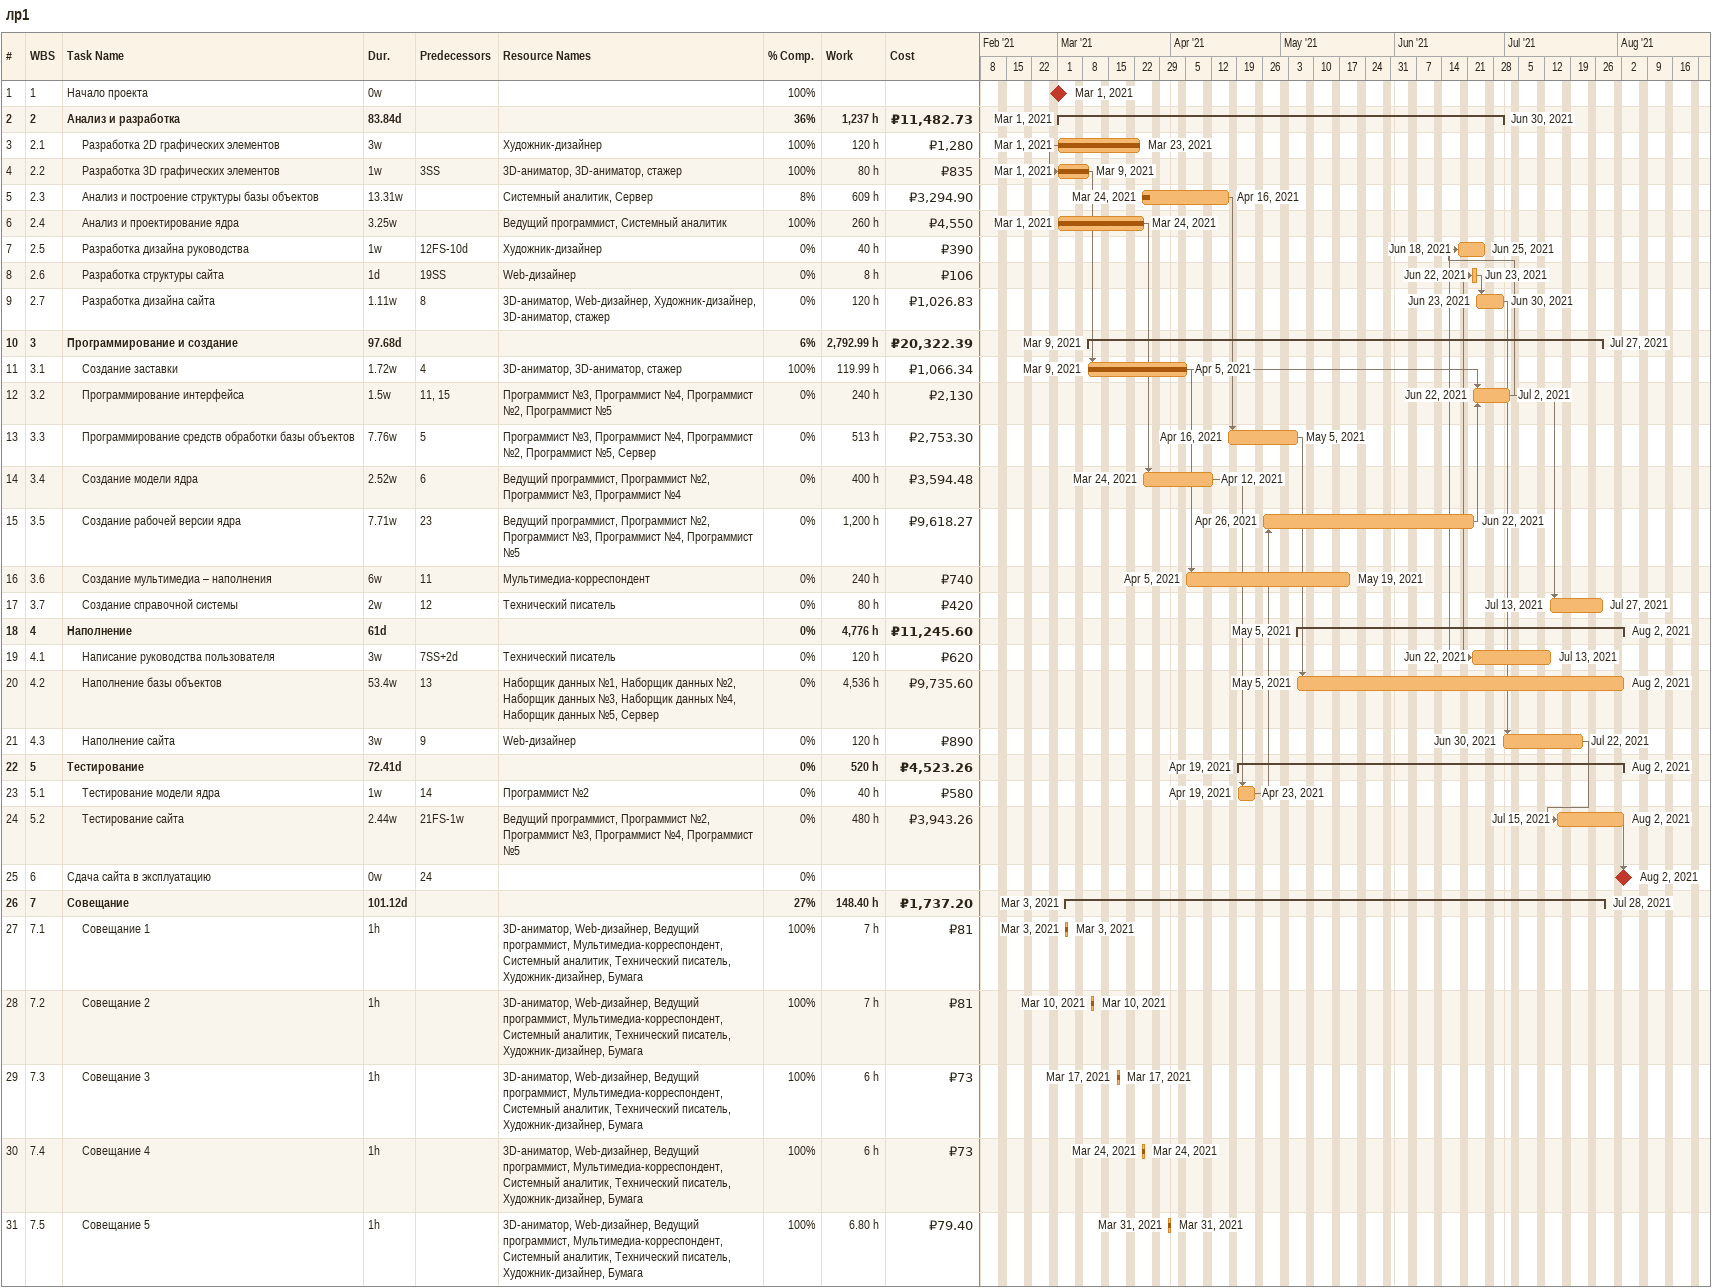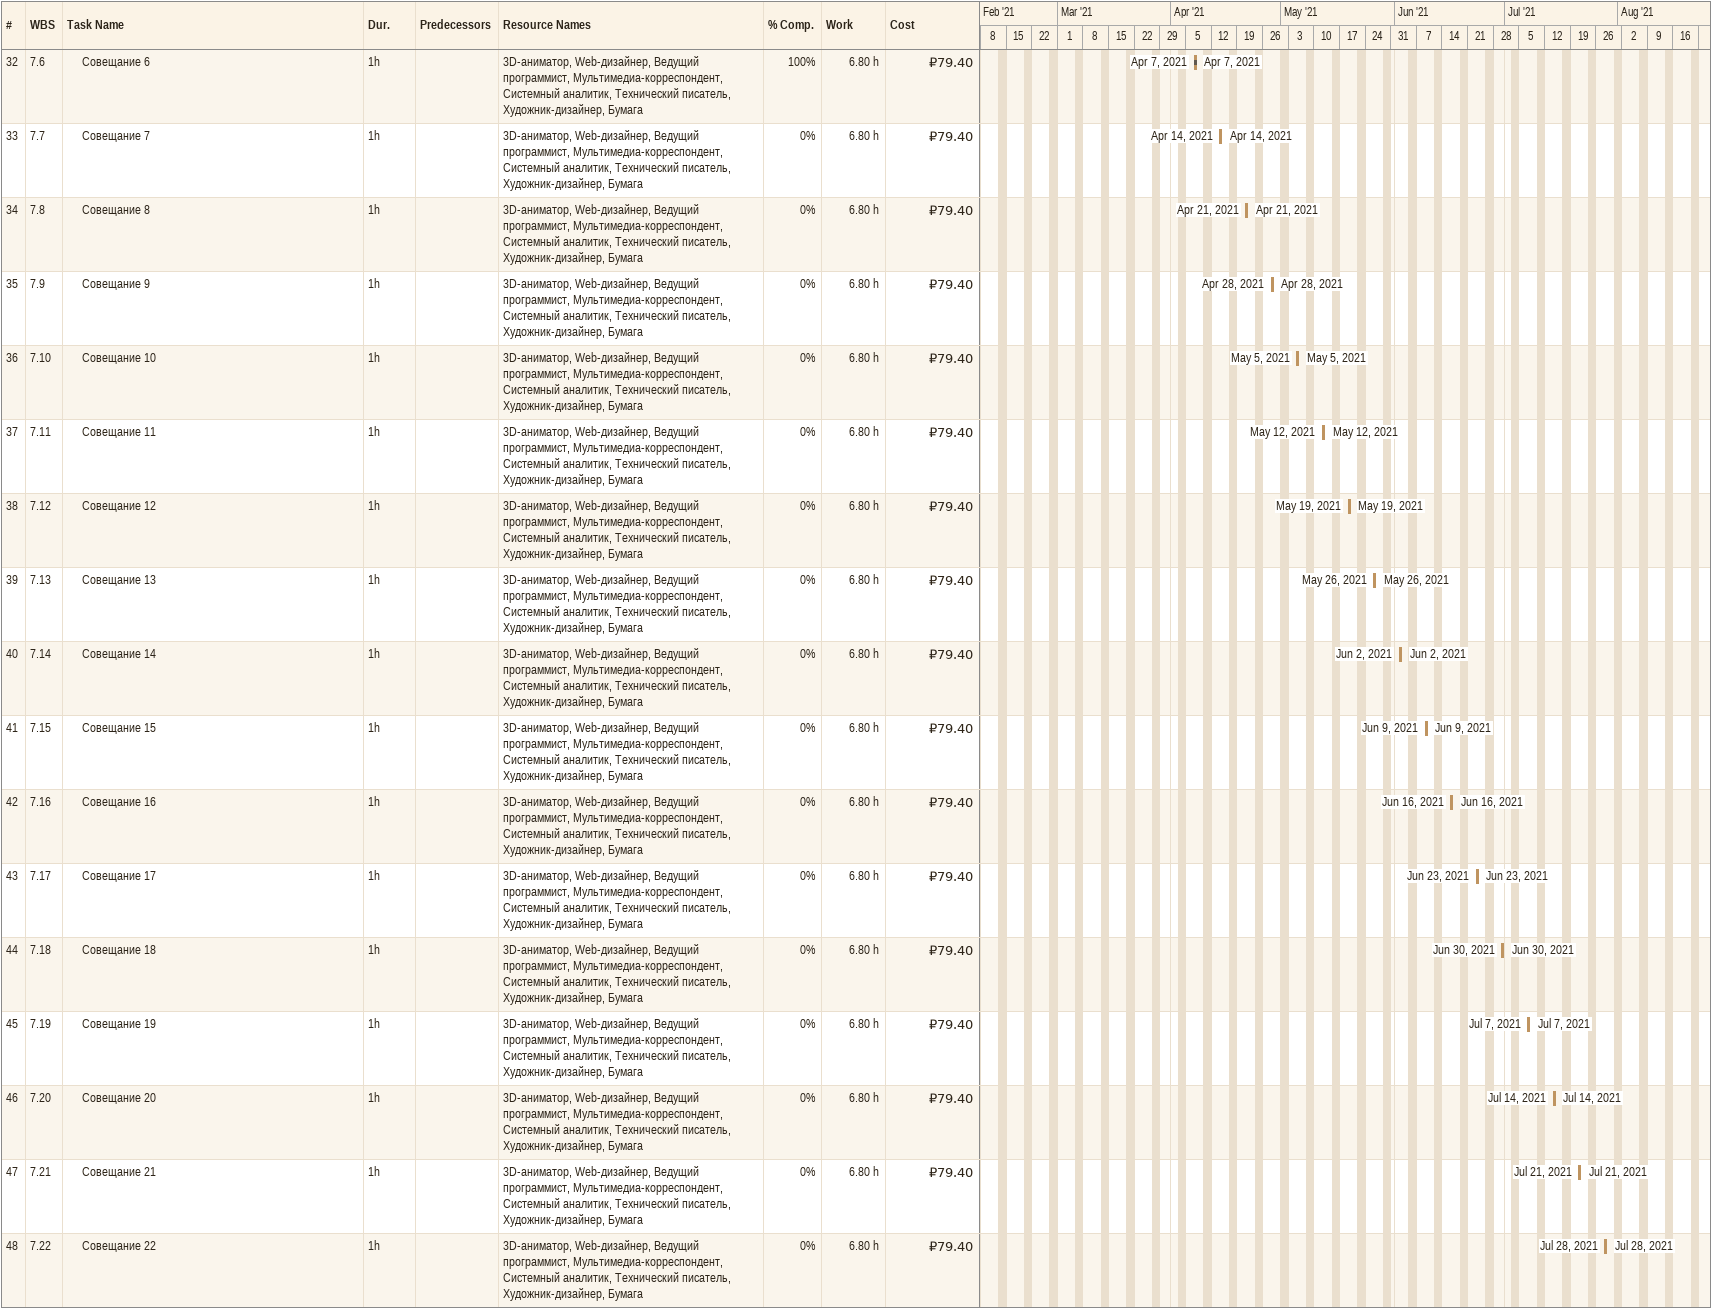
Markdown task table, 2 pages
лр1

| ID | WBS | Task | Duration | Start | Finish | Predecessors | Resources | % complete | Work (h) | Cost (₽) |
|---|---|---|---|---|---|---|---|---|---|---|
| 1 | 1 | Начало проекта | 0w | 2021-03-01 | 2021-03-01 |  |  | 100 |  |  |
| 2 | 2 | **Анализ и разработка** | 83.84d | 2021-03-01 | 2021-06-30 |  |  | 36 | 1237 | 11482.73 |
| 3 | 2.1 | Разработка 2D графических элементов | 3w | 2021-03-01 | 2021-03-23 |  | Художник-дизайнер | 100 | 120 | 1280 |
| 4 | 2.2 | Разработка 3D графических элементов | 1w | 2021-03-01 | 2021-03-09 | 3SS | 3D-аниматор, 3D-аниматор, стажер | 100 | 80 | 835 |
| 5 | 2.3 | Анализ и построение структуры базы объектов | 13.31w | 2021-03-24 | 2021-04-16 |  | Системный аналитик, Сервер | 8 | 609 | 3294.90 |
| 6 | 2.4 | Анализ и проектирование ядра | 3.25w | 2021-03-01 | 2021-03-24 |  | Ведущий программист, Системный аналитик | 100 | 260 | 4550 |
| 7 | 2.5 | Разработка дизайна руководства | 1w | 2021-06-18 | 2021-06-25 | 12FS-10d | Художник-дизайнер | 0 | 40 | 390 |
| 8 | 2.6 | Разработка структуры сайта | 1d | 2021-06-22 | 2021-06-23 | 19SS | Web-дизайнер | 0 | 8 | 106 |
| 9 | 2.7 | Разработка дизайна сайта | 1.11w | 2021-06-23 | 2021-06-30 | 8 | 3D-аниматор, Web-дизайнер, Художник-дизайнер, 3D-аниматор, стажер | 0 | 120 | 1026.83 |
| 10 | 3 | **Программирование и создание** | 97.68d | 2021-03-09 | 2021-07-27 |  |  | 6 | 2792.99 | 20322.39 |
| 11 | 3.1 | Создание заставки | 1.72w | 2021-03-09 | 2021-04-05 | 4 | 3D-аниматор, 3D-аниматор, стажер | 100 | 119.99 | 1066.34 |
| 12 | 3.2 | Программирование интерфейса | 1.5w | 2021-06-22 | 2021-07-02 | 11, 15 | Программист №3, Программист №4, Программист №2, Программист №5 | 0 | 240 | 2130 |
| 13 | 3.3 | Программирование средств обработки базы объектов | 7.76w | 2021-04-16 | 2021-05-05 | 5 | Программист №3, Программист №4, Программист №2, Программист №5, Сервер | 0 | 513 | 2753.30 |
| 14 | 3.4 | Создание модели ядра | 2.52w | 2021-03-24 | 2021-04-12 | 6 | Ведущий программист, Программист №2, Программист №3, Программист №4 | 0 | 400 | 3594.48 |
| 15 | 3.5 | Создание рабочей версии ядра | 7.71w | 2021-04-26 | 2021-06-22 | 23 | Ведущий программист, Программист №2, Программист №3, Программист №4, Программист №5 | 0 | 1200 | 9618.27 |
| 16 | 3.6 | Создание мультимедиа – наполнения | 6w | 2021-04-05 | 2021-05-19 | 11 | Мультимедиа-корреспондент | 0 | 240 | 740 |
| 17 | 3.7 | Создание справочной системы | 2w | 2021-07-13 | 2021-07-27 | 12 | Технический писатель | 0 | 80 | 420 |
| 18 | 4 | **Наполнение** | 61d | 2021-05-05 | 2021-08-02 |  |  | 0 | 4776 | 11245.60 |
| 19 | 4.1 | Написание руководства пользователя | 3w | 2021-06-22 | 2021-07-13 | 7SS+2d | Технический писатель | 0 | 120 | 620 |
| 20 | 4.2 | Наполнение базы объектов | 53.4w | 2021-05-05 | 2021-08-02 | 13 | Наборщик данных №1, Наборщик данных №2, Наборщик данных №3, Наборщик данных №4, Наборщик данных №5, Сервер | 0 | 4536 | 9735.60 |
| 21 | 4.3 | Наполнение сайта | 3w | 2021-06-30 | 2021-07-22 | 9 | Web-дизайнер | 0 | 120 | 890 |
| 22 | 5 | **Тестирование** | 72.41d | 2021-04-19 | 2021-08-02 |  |  | 0 | 520 | 4523.26 |
| 23 | 5.1 | Тестирование модели ядра | 1w | 2021-04-19 | 2021-04-23 | 14 | Программист №2 | 0 | 40 | 580 |
| 24 | 5.2 | Тестирование сайта | 2.44w | 2021-07-15 | 2021-08-02 | 21FS-1w | Ведущий программист, Программист №2, Программист №3, Программист №4, Программист №5 | 0 | 480 | 3943.26 |
| 25 | 6 | Сдача сайта в эксплуатацию | 0w | 2021-08-02 | 2021-08-02 | 24 |  | 0 |  |  |
| 26 | 7 | **Совещание** | 101.12d | 2021-03-03 | 2021-07-28 |  |  | 27 | 148.40 | 1737.20 |
| 27 | 7.1 | Совещание 1 | 1h | 2021-03-03 | 2021-03-03 |  | 3D-аниматор, Web-дизайнер, Ведущий программист, Мультимедиа-корреспондент, Системный аналитик, Технический писатель, Художник-дизайнер, Бумага | 100 | 7 | 81 |
| 28 | 7.2 | Совещание 2 | 1h | 2021-03-10 | 2021-03-10 |  | 3D-аниматор, Web-дизайнер, Ведущий программист, Мультимедиа-корреспондент, Системный аналитик, Технический писатель, Художник-дизайнер, Бумага | 100 | 7 | 81 |
| 29 | 7.3 | Совещание 3 | 1h | 2021-03-17 | 2021-03-17 |  | 3D-аниматор, Web-дизайнер, Ведущий программист, Мультимедиа-корреспондент, Системный аналитик, Технический писатель, Художник-дизайнер, Бумага | 100 | 6 | 73 |
| 30 | 7.4 | Совещание 4 | 1h | 2021-03-24 | 2021-03-24 |  | 3D-аниматор, Web-дизайнер, Ведущий программист, Мультимедиа-корреспондент, Системный аналитик, Технический писатель, Художник-дизайнер, Бумага | 100 | 6 | 73 |
| 31 | 7.5 | Совещание 5 | 1h | 2021-03-31 | 2021-03-31 |  | 3D-аниматор, Web-дизайнер, Ведущий программист, Мультимедиа-корреспондент, Системный аналитик, Технический писатель, Художник-дизайнер, Бумага | 100 | 6.80 | 79.40 |
| 32 | 7.6 | Совещание 6 | 1h | 2021-04-07 | 2021-04-07 |  | 3D-аниматор, Web-дизайнер, Ведущий программист, Мультимедиа-корреспондент, Системный аналитик, Технический писатель, Художник-дизайнер, Бумага | 100 | 6.80 | 79.40 |
| 33 | 7.7 | Совещание 7 | 1h | 2021-04-14 | 2021-04-14 |  | 3D-аниматор, Web-дизайнер, Ведущий программист, Мультимедиа-корреспондент, Системный аналитик, Технический писатель, Художник-дизайнер, Бумага | 0 | 6.80 | 79.40 |
| 34 | 7.8 | Совещание 8 | 1h | 2021-04-21 | 2021-04-21 |  | 3D-аниматор, Web-дизайнер, Ведущий программист, Мультимедиа-корреспондент, Системный аналитик, Технический писатель, Художник-дизайнер, Бумага | 0 | 6.80 | 79.40 |
| 35 | 7.9 | Совещание 9 | 1h | 2021-04-28 | 2021-04-28 |  | 3D-аниматор, Web-дизайнер, Ведущий программист, Мультимедиа-корреспондент, Системный аналитик, Технический писатель, Художник-дизайнер, Бумага | 0 | 6.80 | 79.40 |
| 36 | 7.10 | Совещание 10 | 1h | 2021-05-05 | 2021-05-05 |  | 3D-аниматор, Web-дизайнер, Ведущий программист, Мультимедиа-корреспондент, Системный аналитик, Технический писатель, Художник-дизайнер, Бумага | 0 | 6.80 | 79.40 |
| 37 | 7.11 | Совещание 11 | 1h | 2021-05-12 | 2021-05-12 |  | 3D-аниматор, Web-дизайнер, Ведущий программист, Мультимедиа-корреспондент, Системный аналитик, Технический писатель, Художник-дизайнер, Бумага | 0 | 6.80 | 79.40 |
| 38 | 7.12 | Совещание 12 | 1h | 2021-05-19 | 2021-05-19 |  | 3D-аниматор, Web-дизайнер, Ведущий программист, Мультимедиа-корреспондент, Системный аналитик, Технический писатель, Художник-дизайнер, Бумага | 0 | 6.80 | 79.40 |
| 39 | 7.13 | Совещание 13 | 1h | 2021-05-26 | 2021-05-26 |  | 3D-аниматор, Web-дизайнер, Ведущий программист, Мультимедиа-корреспондент, Системный аналитик, Технический писатель, Художник-дизайнер, Бумага | 0 | 6.80 | 79.40 |
| 40 | 7.14 | Совещание 14 | 1h | 2021-06-02 | 2021-06-02 |  | 3D-аниматор, Web-дизайнер, Ведущий программист, Мультимедиа-корреспондент, Системный аналитик, Технический писатель, Художник-дизайнер, Бумага | 0 | 6.80 | 79.40 |
| 41 | 7.15 | Совещание 15 | 1h | 2021-06-09 | 2021-06-09 |  | 3D-аниматор, Web-дизайнер, Ведущий программист, Мультимедиа-корреспондент, Системный аналитик, Технический писатель, Художник-дизайнер, Бумага | 0 | 6.80 | 79.40 |
| 42 | 7.16 | Совещание 16 | 1h | 2021-06-16 | 2021-06-16 |  | 3D-аниматор, Web-дизайнер, Ведущий программист, Мультимедиа-корреспондент, Системный аналитик, Технический писатель, Художник-дизайнер, Бумага | 0 | 6.80 | 79.40 |
| 43 | 7.17 | Совещание 17 | 1h | 2021-06-23 | 2021-06-23 |  | 3D-аниматор, Web-дизайнер, Ведущий программист, Мультимедиа-корреспондент, Системный аналитик, Технический писатель, Художник-дизайнер, Бумага | 0 | 6.80 | 79.40 |
| 44 | 7.18 | Совещание 18 | 1h | 2021-06-30 | 2021-06-30 |  | 3D-аниматор, Web-дизайнер, Ведущий программист, Мультимедиа-корреспондент, Системный аналитик, Технический писатель, Художник-дизайнер, Бумага | 0 | 6.80 | 79.40 |
| 45 | 7.19 | Совещание 19 | 1h | 2021-07-07 | 2021-07-07 |  | 3D-аниматор, Web-дизайнер, Ведущий программист, Мультимедиа-корреспондент, Системный аналитик, Технический писатель, Художник-дизайнер, Бумага | 0 | 6.80 | 79.40 |
| 46 | 7.20 | Совещание 20 | 1h | 2021-07-14 | 2021-07-14 |  | 3D-аниматор, Web-дизайнер, Ведущий программист, Мультимедиа-корреспондент, Системный аналитик, Технический писатель, Художник-дизайнер, Бумага | 0 | 6.80 | 79.40 |
| 47 | 7.21 | Совещание 21 | 1h | 2021-07-21 | 2021-07-21 |  | 3D-аниматор, Web-дизайнер, Ведущий программист, Мультимедиа-корреспондент, Системный аналитик, Технический писатель, Художник-дизайнер, Бумага | 0 | 6.80 | 79.40 |
| 48 | 7.22 | Совещание 22 | 1h | 2021-07-28 | 2021-07-28 |  | 3D-аниматор, Web-дизайнер, Ведущий программист, Мультимедиа-корреспондент, Системный аналитик, Технический писатель, Художник-дизайнер, Бумага | 0 | 6.80 | 79.40 |
